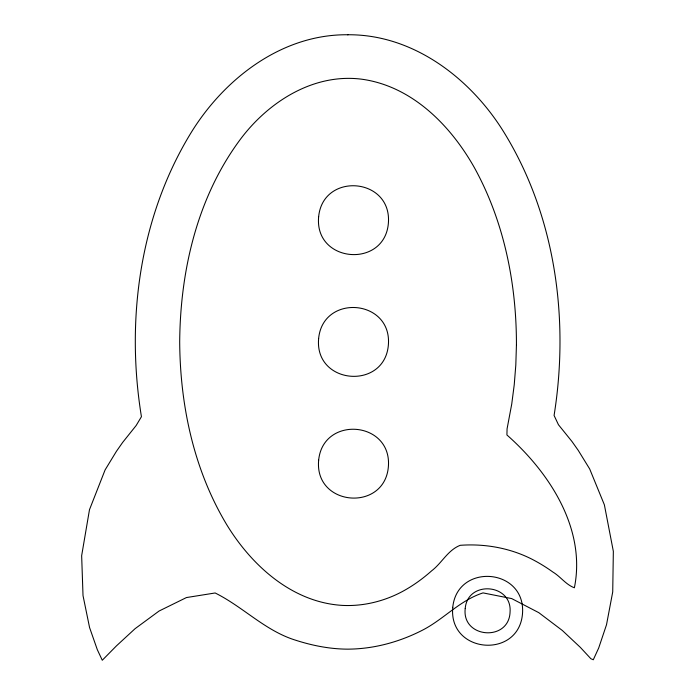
<?xml version="1.0" encoding="UTF-8"?>
<svg xmlns="http://www.w3.org/2000/svg" width="695" height="695" viewBox="0 0 695 695"><rect width="100%" height="100%" fill="white"/><g stroke="black" fill="none" stroke-linecap="round" stroke-linejoin="round"><path stroke-width="1.04" d="M347.231 34.75C282.413 34.342 225.701 77.684 192.359 130.634C139.773 215.059 125.595 319.431 141.433 416.705L136.159 425.514L122.685 442.376L116.439 451.298L105.093 469.916L89.481 509.704L81.654 555.696L83.018 595.589L89.568 627.542L97.326 649.703L102.278 660.25L116.456 645.864L135.108 628.662L159.103 611.009L186.442 597.561L215.137 592.974C243.181 606.874 265.186 630.843 295.696 640.234C312.376 645.586 329.708 649.026 347.265 649.147L348.039 649.147C373.823 648.965 399.199 642.058 422.108 630.374C443.61 619.453 459.673 600.419 483.034 592.896L511.694 598.586L538.79 612.66L562.333 630.478L580.342 647.375L590.837 658.695L593.287 659.772L598.699 647.983L606.509 624.753L612.721 591.923L613.346 551.343L604.381 504.839L589.69 468.969L578.257 450.395L571.976 441.499L558.441 424.714L554.08 415.462C569.639 318.006 555.192 213.443 502.016 129.192C468.647 76.91 412.265 34.342 348.073 34.75L347.509 34.759A6.75 6.75 0 0 0 347.795 34.759L348.073 34.75M516.437 344.859L515.812 365.031L514.231 384.787L511.737 404.056L507.063 428.902L506.924 434.974C549.398 472.452 586.285 528.791 574.383 587.779C565.912 584.686 560.518 576.598 552.846 572.011C545.992 567.077 538.773 562.663 531.241 558.841C509.374 547.895 484.537 543.533 460.203 545.314C447.78 550.162 441.89 563.063 431.578 570.882C422.682 578.787 412.969 585.798 402.492 591.471C384.179 601.297 363.32 606.44 342.513 605.406C292.691 602.504 252.276 566.199 227.195 525.455C193.914 470.515 180.101 405.689 179.692 341.949C180.222 270.65 197.284 197.111 240.47 139.191C268.47 101.818 313.619 72.949 361.878 79.221C411.918 86.163 450.334 125.126 474.216 167.347C504.075 221.331 516.524 283.534 516.437 344.859M318.649 216.675C314.123 263.501 385.873 268.913 388.462 221.974C390.833 177.268 323.053 172.143 318.649 216.675M318.649 338.422C314.123 385.238 385.873 390.66 388.462 343.721C390.833 299.015 323.053 293.889 318.649 338.422M318.658 460.168C314.131 506.985 385.864 512.406 388.462 465.468C390.825 420.77 323.062 415.653 318.658 460.168M452.766 607.308C448.24 654.117 519.973 659.538 522.571 612.608C524.942 567.902 457.171 562.785 452.766 607.308M465.216 608.551C461.645 638.401 509.061 642.006 510.069 611.982C512.206 583.47 467.457 580.064 465.216 608.551"/></g></svg>
